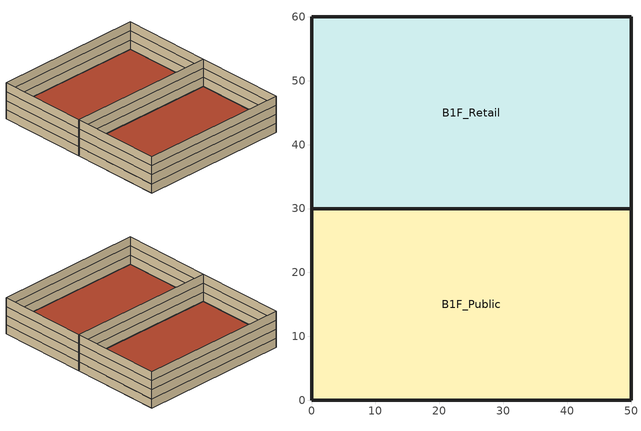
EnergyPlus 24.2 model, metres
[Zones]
B1F_Public
 floor ground (FLOOR): 0,0 0,30 50,30 50,0 z0
 wall outside (EXTWALL): 0,0 0,30 50,30 50,0 0,0 z0:3; 0,0 0,30 50,30 50,0 0,0 z3:6; 0,0 0,30 50,30 50,0 0,0 z6:9; 0,0 0,30 50,30 50,0 0,0 z9:12
 roof outside (FLOOR): 0,0 0,30 50,30 50,0 z3
B1F_Retail
 floor ground (FLOOR): 0,30 0,60 50,60 50,30 z0
 wall outside (EXTWALL): 0,30 0,60 50,60 50,30 0,30 z0:3; 0,30 0,60 50,60 50,30 0,30 z3:6; 0,30 0,60 50,60 50,30 0,30 z6:9; 0,30 0,60 50,60 50,30 0,30 z9:12
 roof outside (FLOOR): 0,30 0,60 50,60 50,30 z3
[Building]
Shopping Mall: North Axis {deg}=0; Terrain=City; Loads Convergence Tolerance Value=0.04; Temperature Convergence Tolerance Value {deltaC}=0.04; Solar Distribution=FullExterior; Maximum Number of Warmup Days=25; Minimum Number of Warmup Days=6
[Site:Location]
Guangzhou: Latitude {deg}=23.13; Longitude {deg}=113.32; Time Zone {hr}=8; Elevation {m}=23
[Material] Thermal Absorptance=0.9; Solar Absorptance=0.7; Visible Absorptance=0.7
Name | Roughness | Thickness {m} | Conductivity {W/m-K} | Density {kg/m3} | Specific Heat {J/kg-K}
CONCRETE | MediumRough | 0.1524 | 2.31 | 2322 | 832
INSULATION | Rough | 0.0762 | 0.049 | 265 | 836.8
[Construction]
FLOOR: CONCRETE
EXTWALL: CONCRETE, INSULATION
[Zone] Type=1; Multiplier=1; Ceiling Height {m}=4.5
Name | Volume {m3}
B1F_Public | 7548.67
B1F_Retail | 33951.33
